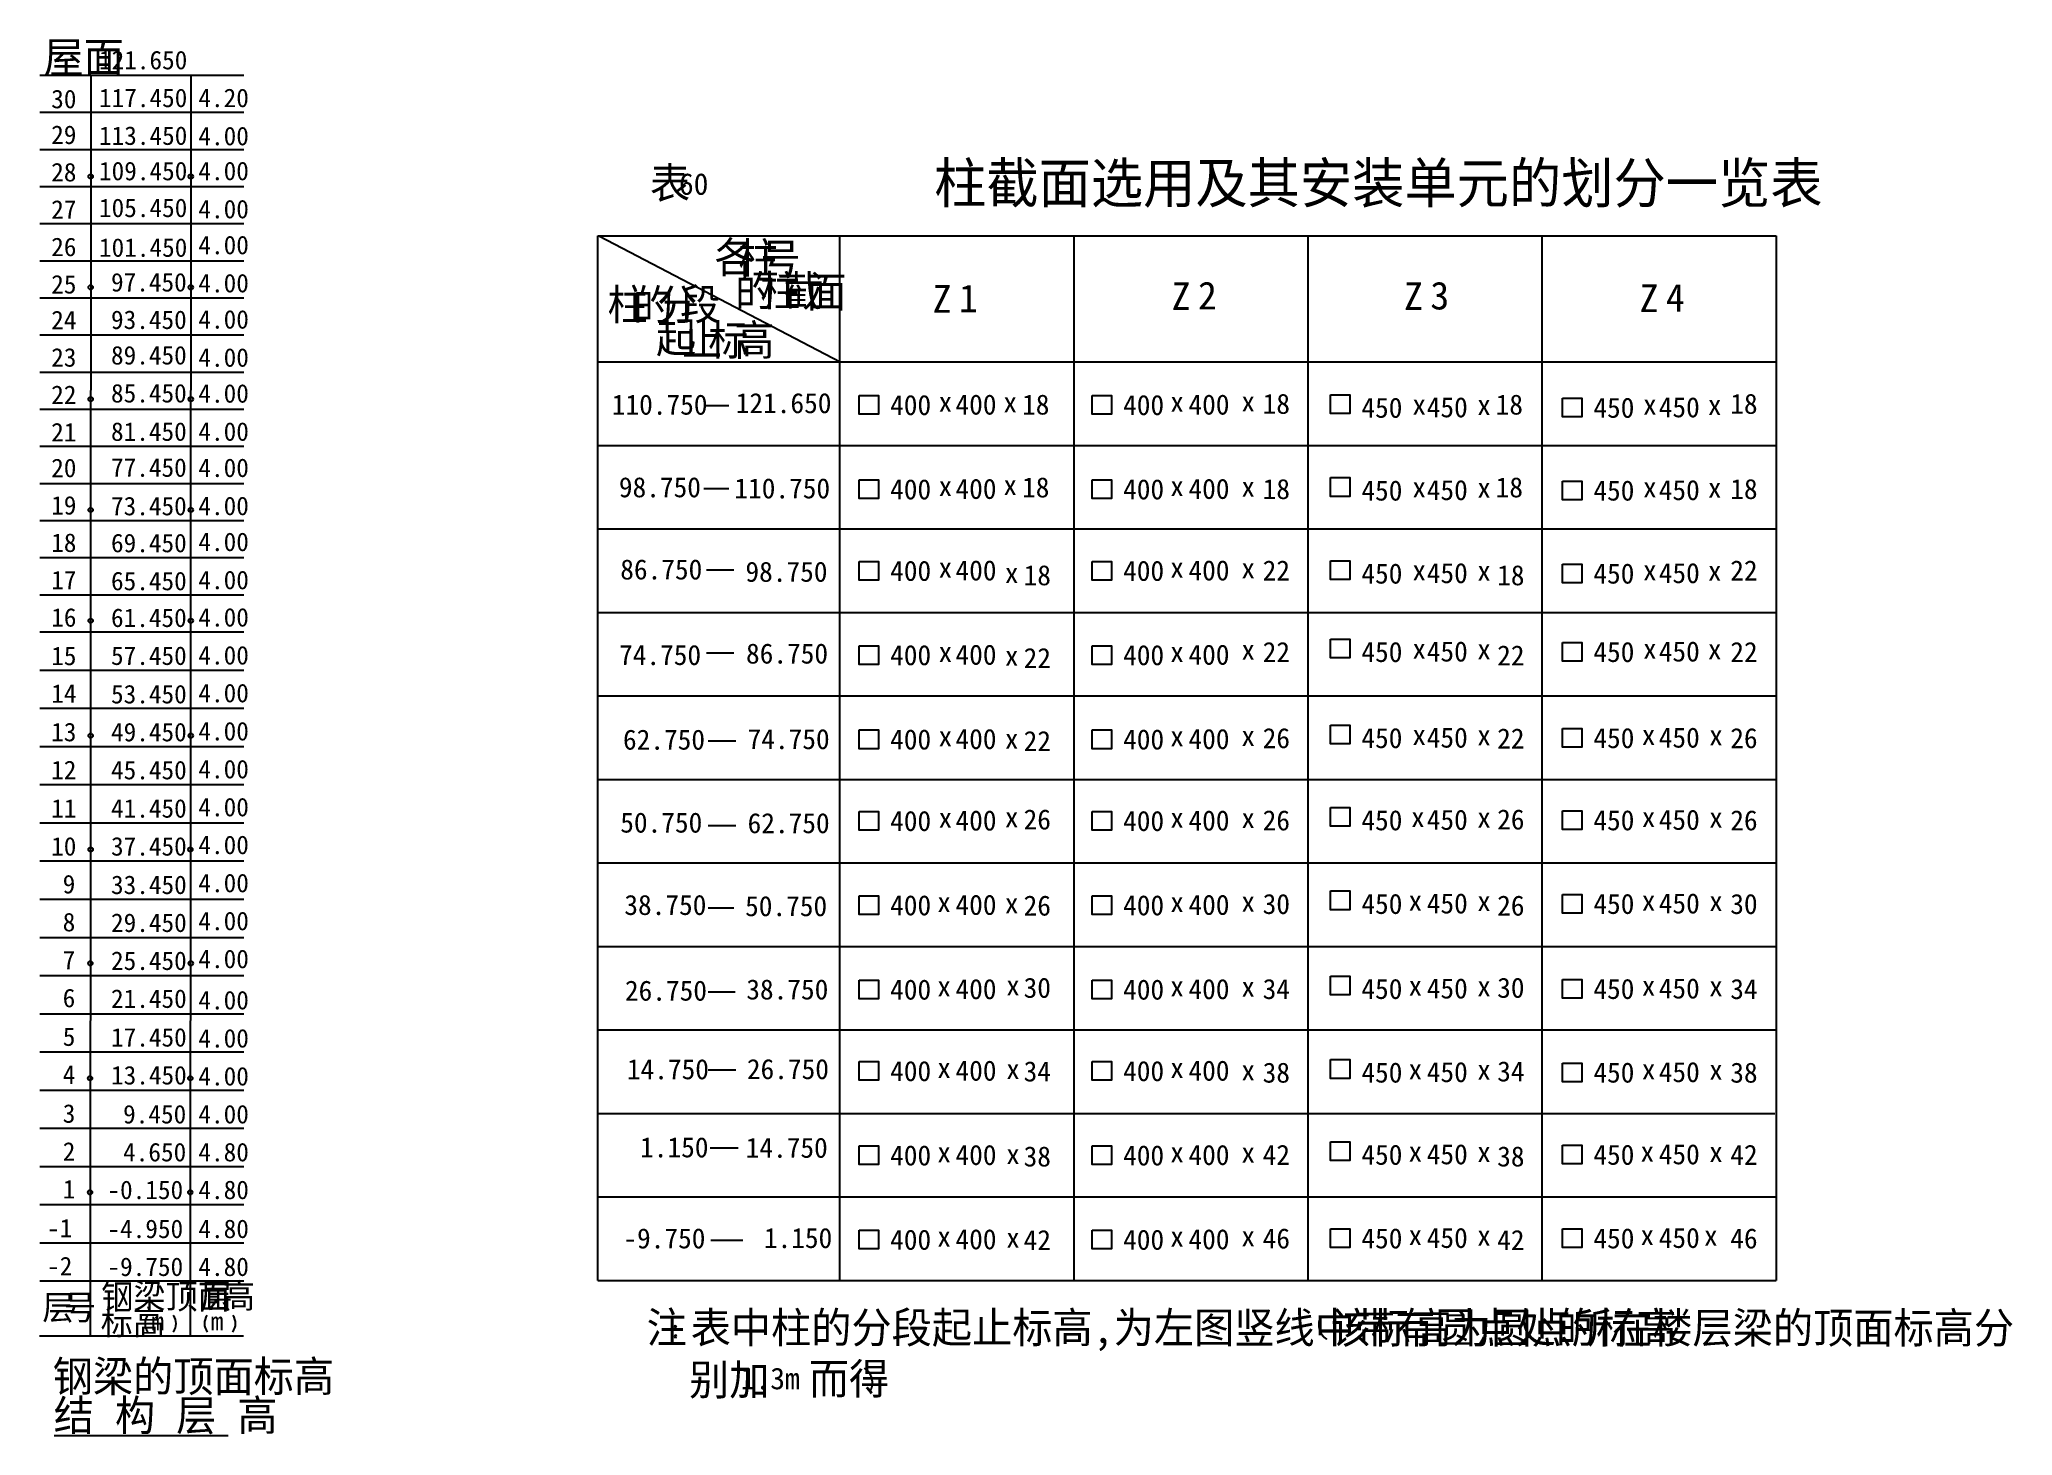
# Model space of a CAD drawing. Header units: metres. Extents: x 4031 to 10411, y 1999 to 6513.
import ezdxf

# ---------------------------------------------------------------- set-up
doc = ezdxf.new("R2010")
doc.units = ezdxf.units.M
doc.layers.add('FRAMING', color=2, linetype='Continuous')
doc.layers.add('Z', color=4, linetype='Continuous')

msp = doc.modelspace()

# ---------------------------------------------------------------- linework, layer by layer
for p, q in [((5841.99, 5876.61), (6619.91, 5470.42)), ((6619.48, 2500.47), (6619.48, 5878.45)), ((7376.48, 2500.47), (7376.48, 5878.45)), ((8133.48, 2500.47), (8133.48, 5878.45)), ((8890.47, 2500.47), (8890.47, 5878.45)), ((5837.14, 5470.47), (9647.17, 5470.47)), ((5837.14, 5200.47), (9647.17, 5200.47)), ((5837.14, 4930.47), (9647.17, 4930.47)), ((5837.14, 4660.47), (9647.17, 4660.47)), ((5837.14, 4390.47), (9647.17, 4390.47)), ((5837.14, 4120.47), (9647.17, 4120.47)), ((5837.14, 3850.47), (9647.17, 3850.47)), ((5837.14, 3580.47), (9647.17, 3580.47)), ((5837.14, 3310.47), (9647.17, 3310.47)), ((5837.14, 3040.47), (9643.13, 3040.47)), ((5837.14, 2770.47), (9647.17, 2770.47)), ((4031.05, 2320.59), (4690.72, 2320.59)), ((6087.19, 2354.35), (6083.62, 2349.58)), ((6083.62, 2349.58), (6087.19, 2344.82)), ((6087.54, 2324.38), (6083.96, 2319.62)), ((6083.96, 2319.62), (6087.54, 2314.86)), ((6087.19, 2354.35), (6087.18, 2354.35)), ((6090.75, 2349.58), (6087.19, 2354.35)), ((6087.19, 2344.82), (6090.75, 2349.58)), ((6087.54, 2324.38), (6087.52, 2324.38)), ((6091.09, 2319.62), (6087.54, 2324.38)), ((6087.54, 2314.86), (6091.09, 2319.62)), ((4078.5, 1998.7), (4641.49, 1998.7))]:
    msp.add_line(p, q)
at = {"layer": 'FRAMING'}
for p, q in [((4196.65, 6397.51), (4195.18, 2321.01)), ((4520.16, 6397.51), (4518.69, 2321.01)), ((5837.14, 5878.45), (9647.17, 5878.45)), ((5837.14, 2500.47), (5837.14, 5878.45)), ((9647.17, 5878.45), (9647.17, 2500.47)), ((5837.14, 2500.47), (9647.17, 2500.47))]:
    msp.add_line(p, q, dxfattribs=at)
at = {"layer": 'Z'}
for p, q in [((4032.52, 6397.51), (4692.19, 6397.51)), ((4032.52, 6277.51), (4692.19, 6277.51)), ((4032.52, 6157.51), (4692.19, 6157.51)), ((4032.52, 6037.51), (4692.19, 6037.51)), ((4032.52, 5917.51), (4692.19, 5917.51)), ((4032.52, 5797.51), (4692.19, 5797.51)), ((4032.52, 5677.51), (4692.19, 5677.51)), ((4032.52, 5557.51), (4692.19, 5557.51)), ((4032.52, 5437.51), (4692.19, 5437.51)), ((4032.52, 5317.51), (4692.19, 5317.51)), ((6185.47, 5329.13), (6260.34, 5329.13)), ((4032.52, 5197.51), (4692.19, 5197.51)), ((4032.52, 5077.51), (4692.19, 5077.51)), ((6179.34, 5060.6), (6260.34, 5060.6)), ((4032.52, 4957.51), (4692.19, 4957.51)), ((4032.52, 4837.51), (4692.19, 4837.51)), ((6187.65, 4798.31), (6276.22, 4798.31)), ((4032.52, 4717.51), (4692.19, 4717.51)), ((4032.52, 4597.51), (4692.19, 4597.51)), ((4032.52, 4474.03), (4692.19, 4474.03)), ((6187.65, 4529.78), (6276.22, 4529.78)), ((4032.52, 4350.55), (4692.19, 4350.55)), ((4032.52, 4227.07), (4692.19, 4227.07)), ((6193.78, 4245.63), (6282.45, 4245.63)), ((4032.52, 4103.59), (4692.19, 4103.59)), ((4032.52, 3980.11), (4692.19, 3980.11)), ((6193.78, 3970.86), (6282.45, 3970.86)), ((4032.52, 3856.63), (4692.19, 3856.63)), ((4032.52, 3733.15), (4692.19, 3733.15)), ((6193.87, 3705.45), (6276.32, 3705.45)), ((4032.52, 3609.67), (4692.19, 3609.67)), ((4032.52, 3486.19), (4692.19, 3486.19)), ((6193.78, 3433.7), (6280.38, 3433.7)), ((4032.52, 3362.71), (4692.19, 3362.71)), ((4032.52, 3239.23), (4692.19, 3239.23)), ((6193.78, 3180.87), (6282.45, 3180.87)), ((4032.52, 3115.75), (4692.19, 3115.75)), ((4032.52, 2992.27), (4692.19, 2992.27)), ((6199.73, 2929.29), (6290.57, 2929.29)), ((4032.52, 2868.79), (4692.19, 2868.79)), ((4032.52, 2745.31), (4692.19, 2745.31)), ((4032.52, 2621.83), (4692.19, 2621.83)), ((6202.46, 2629.98), (6305.58, 2629.98)), ((4032.52, 2499.01), (4692.19, 2499.01))]:
    msp.add_line(p, q, dxfattribs=at)
for points in [[(6682.1, 5361.67), (6744.5, 5361.67), (6744.5, 5301.21), (6682.1, 5301.21)], [(7435.5, 5361.67), (7497.9, 5361.67), (7497.9, 5301.21), (7435.5, 5301.21)], [(8206.02, 5363.92), (8268.42, 5363.92), (8268.42, 5303.46), (8206.02, 5303.46)], [(8956.19, 5352.88), (9018.59, 5352.88), (9018.59, 5292.42), (8956.19, 5292.42)], [(6682.1, 5089.06), (6744.5, 5089.06), (6744.5, 5028.6), (6682.1, 5028.6)], [(7435.5, 5089.06), (7497.9, 5089.06), (7497.9, 5028.6), (7435.5, 5028.6)], [(8206.02, 5096.18), (8268.42, 5096.18), (8268.42, 5035.72), (8206.02, 5035.72)], [(8956.19, 5085.14), (9018.59, 5085.14), (9018.59, 5024.68), (8956.19, 5024.68)], [(6682.1, 4825.51), (6744.5, 4825.51), (6744.5, 4765.05), (6682.1, 4765.05)], [(7435.5, 4825.51), (7497.9, 4825.51), (7497.9, 4765.05), (7435.5, 4765.05)], [(8206.02, 4827.69), (8268.42, 4827.69), (8268.42, 4767.24), (8206.02, 4767.24)], [(8956.19, 4816.66), (9018.59, 4816.66), (9018.59, 4756.2), (8956.19, 4756.2)], [(6682.1, 4552.83), (6744.5, 4552.83), (6744.5, 4492.38), (6682.1, 4492.38)], [(7435.5, 4552.83), (7497.9, 4552.83), (7497.9, 4492.38), (7435.5, 4492.38)], [(8206.02, 4574.19), (8268.42, 4574.19), (8268.42, 4513.73), (8206.02, 4513.73)], [(8956.19, 4563.15), (9018.59, 4563.15), (9018.59, 4502.69), (8956.19, 4502.69)], [(6682.1, 4280.23), (6744.5, 4280.23), (6744.5, 4219.77), (6682.1, 4219.77)], [(7435.5, 4280.23), (7497.9, 4280.23), (7497.9, 4219.77), (7435.5, 4219.77)], [(8206.02, 4295.79), (8268.42, 4295.79), (8268.42, 4235.33), (8206.02, 4235.33)], [(8956.19, 4284.75), (9018.59, 4284.75), (9018.59, 4224.29), (8956.19, 4224.29)], [(8206.02, 4029.97), (8268.42, 4029.97), (8268.42, 3969.51), (8206.02, 3969.51)], [(6682.1, 4016.67), (6744.5, 4016.67), (6744.5, 3956.22), (6682.1, 3956.22)], [(7435.5, 4016.67), (7497.9, 4016.67), (7497.9, 3956.22), (7435.5, 3956.22)], [(8956.19, 4018.93), (9018.59, 4018.93), (9018.59, 3958.47), (8956.19, 3958.47)], [(6682.1, 3744), (6744.5, 3744), (6744.5, 3683.54), (6682.1, 3683.54)], [(7435.5, 3744), (7497.9, 3744), (7497.9, 3683.54), (7435.5, 3683.54)], [(8206.02, 3759.56), (8268.42, 3759.56), (8268.42, 3699.11), (8206.02, 3699.11)], [(8956.19, 3748.53), (9018.59, 3748.53), (9018.59, 3688.07), (8956.19, 3688.07)], [(6682.1, 3471.39), (6744.5, 3471.39), (6744.5, 3410.93), (6682.1, 3410.93)], [(7435.5, 3471.39), (7497.9, 3471.39), (7497.9, 3410.93), (7435.5, 3410.93)], [(8206.02, 3484.58), (8268.42, 3484.58), (8268.42, 3424.12), (8206.02, 3424.12)], [(8956.19, 3473.54), (9018.59, 3473.54), (9018.59, 3413.08), (8956.19, 3413.08)], [(6682.1, 3207.84), (6744.5, 3207.84), (6744.5, 3147.38), (6682.1, 3147.38)], [(7435.5, 3207.84), (7497.9, 3207.84), (7497.9, 3147.38), (7435.5, 3147.38)], [(8206.02, 3214.17), (8268.42, 3214.17), (8268.42, 3153.72), (8206.02, 3153.72)], [(8956.19, 3203.14), (9018.59, 3203.14), (9018.59, 3142.68), (8956.19, 3142.68)], [(6682.1, 2935.16), (6744.5, 2935.16), (6744.5, 2874.71), (6682.1, 2874.71)], [(7435.5, 2935.16), (7497.9, 2935.16), (7497.9, 2874.71), (7435.5, 2874.71)], [(8206.02, 2948.35), (8268.42, 2948.35), (8268.42, 2887.9), (8206.02, 2887.9)], [(8956.19, 2937.32), (9018.59, 2937.32), (9018.59, 2876.86), (8956.19, 2876.86)], [(6682.1, 2662.56), (6744.5, 2662.56), (6744.5, 2602.1), (6682.1, 2602.1)], [(7435.5, 2662.56), (7497.9, 2662.56), (7497.9, 2602.1), (7435.5, 2602.1)], [(8206.02, 2666.91), (8268.42, 2666.91), (8268.42, 2606.46), (8206.02, 2606.46)], [(8956.19, 2666.91), (9018.59, 2666.91), (9018.59, 2606.46), (8956.19, 2606.46)]]:
    msp.add_lwpolyline(points, close=True, dxfattribs=at)
for centre in [(4196.56, 6069.92), (4520.6, 6069.92), (4196.56, 5711.62), (4520.6, 5711.62), (4196.56, 5350.01), (4520.6, 5350.01), (4196.56, 4991.72), (4520.6, 4991.72), (4196.56, 4633.42), (4520.6, 4633.42), (4196.56, 4261.85), (4520.6, 4261.85), (4196.56, 3893.78), (4519.04, 3893.78), (4195.69, 3525.71), (4520.6, 3525.71), (4194.82, 3154.13), (4518.86, 3154.13), (4194.76, 2785.18), (4518.8, 2785.18)]:
    msp.add_circle(centre, 7.11, dxfattribs=at)
for centre, start, end in [((4412.91, 2361.1), 140.63, 220.97), ((4432.02, 2361.1), 319.03, 39.37), ((4605.32, 2361.1), 140.63, 220.97), ((4624.42, 2361.1), 319.03, 39.37)]:
    msp.add_arc(centre, 41.04, start, end, dxfattribs=at)

# ---------------------------------------------------------------- texts
for s, height, p in [('屋面', 100, (4044.35, 6405.5)), ('柱截面选用及其安装单元的划分一览表', 130, (6924.1, 5984.01)), ('表', 100, (6005.03, 5998.84)), ('各', 100, (6214.45, 5758.77)), ('柱', 100, (6290.6, 5756.74)), ('号', 100, (6362.62, 5753.42)), ('的', 100, (6280.73, 5649.92)), ('柱', 100, (6361.71, 5650.97)), ('截', 100, (6437.36, 5650.14)), ('面', 100, (6510.69, 5647)), ('柱', 100, (5867.65, 5606.04)), ('的', 100, (5950.23, 5604.34)), ('分', 100, (6028.38, 5605.69)), ('段', 100, (6102.86, 5606.64)), ('起', 100, (6024.83, 5500.04)), ('止', 100, (6108.46, 5491.95)), ('标', 100, (6194.02, 5491.23)), ('高', 100, (6277.55, 5491.02)), ('钢梁顶面', 80, (4230.9, 2408.21)), ('层', 80, (4551.18, 2410.62)), ('高', 80, (4624.3, 2410.62)), ('层', 80, (4040.41, 2373.27)), ('号', 80, (4110.74, 2373.27)), ('标高', 80, (4229.04, 2324.76)), ('m', 60, (4392.61, 2338.48)), ('m', 60, (4585.01, 2338.48)), ('注', 100, (5994.51, 2298.25)), ('表中柱的分段起止标高,为左图竖线中带有圆点处的标高', 100, (6136.8, 2297.68)), ('钢梁的顶面标高', 100, (4073.94, 2140.03)), ('结 构 层 高', 100, (4077.12, 2014.08))]:
    msp.add_text(s, height=height).set_placement(p)
for s, height, p in [('121.650', 60, (4223.49, 6416.53)), ('30', 60, (4068.99, 6290.64)), ('117.450', 60, (4223.49, 6294.34)), ('4.20', 60, (4544.96, 6294.2)), ('29', 60, (4068.99, 6175.03)), ('113.450', 60, (4223.49, 6172.15)), ('4.00', 60, (4544.96, 6170.93)), ('28', 60, (4068.99, 6054.15)), ('109.450', 60, (4223.49, 6057.79)), ('4.00', 60, (4544.96, 6057.96)), ('60', 70, (6099.04, 6010.76)), ('105.450', 60, (4223.49, 5938.73)), ('27', 60, (4068.99, 5933.28)), ('4.00', 60, (4544.96, 5934.68)), ('26', 60, (4068.99, 5812.41)), ('4.00', 60, (4544.96, 5818.49)), ('101.450', 60, (4223.49, 5810.27)), ('25', 60, (4068.99, 5691.54)), ('97.450', 60, (4262.4, 5698.09)), ('4.00', 60, (4544.96, 5695.22)), ('Z', 90, (6919.27, 5629.33)), ('1', 90, (7004.23, 5631.09)), ('Z', 90, (7692.3, 5638.25)), ('2', 90, (7777.25, 5640.01)), ('Z', 90, (8443.68, 5638.25)), ('3', 90, (8528.63, 5640.01)), ('Z', 90, (9205.45, 5631.47)), ('4', 90, (9290.41, 5633.23)), ('24', 60, (4068.99, 5575.93)), ('93.450', 60, (4262.4, 5576.83)), ('4.00', 60, (4544.96, 5578.04)), ('23', 60, (4068.99, 5455.06)), ('89.450', 60, (4262.4, 5462.06)), ('4.00', 60, (4544.96, 5454.77)), ('22', 60, (4068.99, 5334.19)), ('85.450', 60, (4262.4, 5339.21)), ('4.00', 60, (4544.96, 5338.57)), ('110.750', 65, (5881.85, 5299.85)), ('121.650', 65, (6282.66, 5304.73)), ('400', 65, (6781.87, 5298.61)), ('400', 65, (6993.25, 5300.1)), ('18', 65, (7208.59, 5300.1)), ('400', 65, (7535.27, 5298.61)), ('400', 65, (7746.64, 5300.1)), ('18', 65, (7986.53, 5302.62)), ('18', 65, (8740.01, 5300.1)), ('18', 65, (9498.69, 5302.62)), ('x', 65, (6938.42, 5309.07)), ('x', 65, (7148.07, 5307.57)), ('x', 65, (7687.67, 5309.07)), ('x', 65, (7917.67, 5310.09)), ('450', 65, (8305.79, 5289.82)), ('x', 65, (8470.63, 5300.28)), ('450', 65, (8517.16, 5291.31)), ('x', 65, (8680.32, 5298.78)), ('450', 65, (9055.96, 5289.82)), ('x', 65, (9216.66, 5300.28)), ('450', 65, (9267.34, 5291.31)), ('x', 65, (9426.27, 5298.78)), ('21', 60, (4068.99, 5213.32)), ('81.450', 60, (4262.4, 5215.2)), ('4.00', 60, (4544.96, 5215.3)), ('20', 60, (4068.99, 5097.7)), ('77.450', 60, (4262.4, 5098.82)), ('4.00', 60, (4544.96, 5098.12)), ('98.750', 65, (5904.77, 5032.7)), ('110.750', 65, (6278.25, 5029.17)), ('400', 65, (6781.87, 5026)), ('x', 65, (6938.42, 5036.46)), ('400', 65, (6993.25, 5027.5)), ('x', 65, (7148.07, 5039.83)), ('18', 65, (7208.59, 5032.37)), ('400', 65, (7535.27, 5026)), ('x', 65, (7687.67, 5036.46)), ('400', 65, (7746.64, 5027.5)), ('x', 65, (7917.67, 5034.42)), ('18', 65, (7986.53, 5026.95)), ('450', 65, (8305.79, 5022.08)), ('x', 65, (8470.63, 5032.54)), ('450', 65, (8517.16, 5023.58)), ('x', 65, (8680.32, 5031.05)), ('18', 65, (8740.01, 5032.37)), ('450', 65, (9055.96, 5022.08)), ('x', 65, (9216.66, 5032.54)), ('450', 65, (9267.34, 5023.58)), ('x', 65, (9426.27, 5031.05)), ('18', 65, (9498.69, 5026.95)), ('19', 60, (4068.99, 4976.83)), ('73.450', 60, (4262.4, 4974.43)), ('4.00', 60, (4544.96, 4974.85)), ('18', 60, (4068.99, 4855.96)), ('69.450', 60, (4262.4, 4854.93)), ('4.00', 60, (4544.96, 4858.66)), ('17', 60, (4068.99, 4735.09)), ('65.450', 60, (4262.4, 4732.08)), ('4.00', 60, (4544.96, 4735.39)), ('86.750', 65, (5909.18, 4766.93)), ('98.750', 65, (6314.02, 4759.45)), ('400', 65, (6781.87, 4762.45)), ('x', 65, (6938.42, 4772.9)), ('400', 65, (6993.25, 4763.94)), ('x', 65, (7152.98, 4755.62)), ('18', 65, (7213.5, 4748.15)), ('400', 65, (7535.27, 4762.45)), ('x', 65, (7687.67, 4772.9)), ('400', 65, (7746.64, 4763.94)), ('x', 65, (7917.67, 4771.02)), ('22', 65, (7986.53, 4763.55)), ('450', 65, (8305.79, 4753.6)), ('x', 65, (8470.63, 4764.05)), ('450', 65, (8517.16, 4755.09)), ('x', 65, (8680.32, 4762.56)), ('18', 65, (8744.92, 4748.15)), ('450', 65, (9055.96, 4753.6)), ('x', 65, (9216.66, 4764.05)), ('450', 65, (9267.34, 4755.09)), ('x', 65, (9426.27, 4762.56)), ('22', 65, (9498.69, 4763.55)), ('16', 60, (4068.99, 4614.22)), ('61.450', 60, (4262.4, 4613.17)), ('4.00', 60, (4544.96, 4614.64)), ('15', 60, (4068.99, 4489.82)), ('57.450', 60, (4262.4, 4490.54)), ('4.00', 60, (4544.96, 4491.9)), ('74.750', 65, (5905.32, 4490.29)), ('86.750', 65, (6315.86, 4494.97)), ('400', 65, (6781.87, 4489.77)), ('x', 65, (6938.42, 4500.23)), ('400', 65, (6993.25, 4491.27)), ('x', 65, (7152.98, 4487.88)), ('22', 65, (7213.5, 4480.41)), ('400', 65, (7535.27, 4489.77)), ('x', 65, (7687.67, 4500.23)), ('400', 65, (7746.64, 4491.27)), ('x', 65, (7917.67, 4507.27)), ('22', 65, (7986.53, 4499.8)), ('450', 65, (8305.79, 4500.09)), ('x', 65, (8470.63, 4510.55)), ('450', 65, (8517.16, 4501.58)), ('x', 65, (8680.32, 4509.05)), ('22', 65, (8744.92, 4488.74)), ('450', 65, (9055.96, 4500.09)), ('x', 65, (9216.66, 4510.55)), ('450', 65, (9267.34, 4501.58)), ('x', 65, (9426.27, 4509.05)), ('22', 65, (9498.69, 4499.8)), ('14', 60, (4068.99, 4368.08)), ('53.450', 60, (4262.4, 4366.14)), ('4.00', 60, (4544.96, 4369.69)), ('13', 60, (4068.84, 4243.68)), ('49.450', 60, (4262.4, 4243.51)), ('4.00', 60, (4544.96, 4246.42)), ('62.750', 65, (5918, 4216.62)), ('74.750', 65, (6321, 4218.33)), ('400', 65, (6781.87, 4217.17)), ('x', 65, (6938.42, 4227.62)), ('400', 65, (6993.25, 4218.66)), ('22', 65, (7213.5, 4211.92)), ('400', 65, (7535.27, 4217.17)), ('x', 65, (7687.67, 4227.62)), ('400', 65, (7746.64, 4218.66)), ('x', 65, (7917.67, 4228.87)), ('26', 65, (7986.53, 4221.4)), ('450', 65, (8305.79, 4221.69)), ('x', 65, (8470.63, 4232.15)), ('450', 65, (8517.16, 4223.18)), ('x', 65, (8680.32, 4230.65)), ('22', 65, (8744.92, 4220.25)), ('450', 65, (9055.96, 4221.69)), ('x', 65, (9212.51, 4232.15)), ('450', 65, (9267.34, 4223.18)), ('x', 65, (9430.41, 4230.65)), ('26', 65, (9498.69, 4221.4)), ('x', 65, (7152.98, 4219.39)), ('12', 60, (4068.84, 4121.05)), ('45.450', 60, (4262.4, 4120.66)), ('4.00', 60, (4544.96, 4123.68)), ('11', 60, (4068.84, 3996.66)), ('41.450', 60, (4262.4, 3996.66)), ('4.00', 60, (4544.96, 4000.94)), ('26', 65, (7213.5, 3958.42)), ('26', 65, (7986.53, 3955.58)), ('450', 65, (8305.79, 3955.87)), ('450', 65, (8517.16, 3957.36)), ('26', 65, (8744.92, 3958.42)), ('450', 65, (9055.96, 3955.87)), ('450', 65, (9267.34, 3957.36)), ('26', 65, (9498.69, 3955.58)), ('50.750', 65, (5909.18, 3948.33)), ('62.750', 65, (6321, 3946.49)), ('400', 65, (6781.87, 3953.61)), ('x', 65, (6938.42, 3964.07)), ('400', 65, (6993.25, 3955.11)), ('x', 65, (7152.98, 3965.89)), ('400', 65, (7535.27, 3953.61)), ('x', 65, (7687.67, 3964.07)), ('400', 65, (7746.64, 3955.11)), ('x', 65, (7917.67, 3963.05)), ('x', 65, (8466.49, 3966.33)), ('x', 65, (8680.32, 3964.83)), ('x', 65, (9212.51, 3966.33)), ('x', 65, (9430.41, 3964.83)), ('10', 60, (4068.84, 3874.03)), ('37.450', 60, (4262.4, 3874.03)), ('4.00', 60, (4544.96, 3878.73)), ('9', 60, (4106.17, 3751.83)), ('33.450', 60, (4262.4, 3749.64)), ('4.00', 60, (4544.96, 3755.46)), ('38.750', 65, (5922.41, 3682.05)), ('50.750', 65, (6312.91, 3678.2)), ('400', 65, (6781.87, 3680.94)), ('x', 65, (6934.28, 3691.4)), ('400', 65, (6993.25, 3682.43)), ('x', 65, (7152.94, 3687.49)), ('26', 65, (7213.5, 3680.02)), ('400', 65, (7535.27, 3680.94)), ('x', 65, (7687.67, 3691.4)), ('400', 65, (7746.64, 3682.43)), ('x', 65, (7917.67, 3692.65)), ('30', 65, (7986.53, 3685.18)), ('450', 65, (8305.79, 3685.47)), ('x', 65, (8458.19, 3695.92)), ('450', 65, (8517.16, 3686.96)), ('x', 65, (8680.24, 3694.43)), ('26', 65, (8744.92, 3680.02)), ('450', 65, (9055.96, 3685.47)), ('x', 65, (9212.51, 3695.92)), ('450', 65, (9267.34, 3686.96)), ('x', 65, (9430.41, 3694.43)), ('30', 65, (9498.69, 3685.18)), ('8', 60, (4106.17, 3629.09)), ('29.450', 60, (4262.4, 3627.01)), ('4.00', 60, (4544.96, 3632.72)), ('7', 60, (4106.17, 3506.35)), ('25.450', 60, (4262.4, 3504.16)), ('4.00', 60, (4544.96, 3509.98)), ('26.750', 65, (5924.34, 3404.98)), ('38.750', 65, (6316.77, 3408.8)), ('400', 65, (6781.87, 3408.33)), ('x', 65, (6934.28, 3418.79)), ('400', 65, (6993.25, 3409.83)), ('x', 65, (7157.15, 3421.67)), ('30', 65, (7213.5, 3414.2)), ('400', 65, (7535.27, 3408.33)), ('x', 65, (7687.67, 3418.79)), ('400', 65, (7746.64, 3409.83)), ('x', 65, (7917.67, 3417.66)), ('34', 65, (7986.53, 3410.19)), ('450', 65, (8305.79, 3410.48)), ('x', 65, (8458.19, 3420.94)), ('450', 65, (8517.16, 3411.98)), ('x', 65, (8680.24, 3419.44)), ('30', 65, (8744.92, 3414.2)), ('450', 65, (9055.96, 3410.48)), ('x', 65, (9212.51, 3420.94)), ('450', 65, (9267.34, 3411.98)), ('x', 65, (9430.41, 3419.44)), ('34', 65, (9498.69, 3410.19)), ('6', 60, (4106.17, 3383.61)), ('21.450', 60, (4262.4, 3381.53)), ('4.00', 60, (4544.96, 3376.62)), ('5', 60, (4106.37, 3258.68)), ('17.450', 60, (4262.4, 3256.49)), ('4.00', 60, (4544.96, 3253.34)), ('4', 60, (4106.37, 3135.94)), ('13.450', 60, (4262.4, 3133.86)), ('14.750', 65, (5930.68, 3150.78)), ('26.750', 65, (6318.7, 3151.2)), ('400', 65, (6781.87, 3144.78)), ('x', 65, (6934.28, 3155.23)), ('400', 65, (6993.25, 3146.27)), ('x', 65, (7157.15, 3151.26)), ('34', 65, (7213.5, 3143.79)), ('400', 65, (7535.27, 3144.78)), ('x', 65, (7687.67, 3155.23)), ('400', 65, (7746.64, 3146.27)), ('x', 65, (7917.67, 3147.26)), ('38', 65, (7986.53, 3139.79)), ('450', 65, (8305.79, 3140.08)), ('x', 65, (8458.19, 3150.53)), ('450', 65, (8517.16, 3141.57)), ('x', 65, (8680.24, 3149.04)), ('34', 65, (8744.92, 3143.79)), ('450', 65, (9055.96, 3140.08)), ('x', 65, (9212.51, 3150.53)), ('450', 65, (9267.34, 3141.57)), ('x', 65, (9430.41, 3149.04)), ('38', 65, (9498.69, 3139.79)), ('4.00', 60, (4544.96, 3130.6)), ('3', 60, (4106.37, 3010.06)), ('9.450', 60, (4301.56, 3007.86)), ('4.00', 60, (4544.96, 3007.86)), ('2', 60, (4106.37, 2887.32)), ('4.650', 60, (4301.56, 2885.24)), ('4.80', 60, (4544.96, 2885.24)), ('1.150', 65, (5973.46, 2898.28)), ('14.750', 65, (6314.83, 2896.88)), ('400', 65, (6781.87, 2872.1)), ('400', 65, (6993.25, 2873.6)), ('400', 65, (7535.27, 2872.1)), ('400', 65, (7746.64, 2873.6)), ('42', 65, (7986.53, 2873.97)), ('450', 65, (8305.79, 2874.26)), ('450', 65, (8517.16, 2875.75)), ('450', 65, (9055.96, 2874.26)), ('450', 65, (9267.34, 2875.75)), ('42', 65, (9498.69, 2873.97)), ('x', 65, (6934.28, 2882.56)), ('x', 65, (7157.15, 2876.28)), ('38', 65, (7213.5, 2868.81)), ('x', 65, (7687.67, 2882.56)), ('x', 65, (7917.67, 2881.44)), ('x', 65, (8458.19, 2884.71)), ('x', 65, (8680.24, 2883.22)), ('38', 65, (8744.92, 2868.81)), ('x', 65, (9208.36, 2884.71)), ('x', 65, (9430.41, 2883.22)), ('1', 60, (4106.37, 2765.31)), ('-0.150', 60, (4250.88, 2763.23)), ('4.80', 60, (4544.96, 2763.23)), ('-1', 60, (4055.69, 2639.43)), ('-4.950', 60, (4250.88, 2637.23)), ('4.80', 60, (4544.96, 2637.23)), ('-9.750', 65, (5919.26, 2603.85)), ('1.150', 65, (6373.66, 2605.05)), ('400', 65, (6781.87, 2599.5)), ('x', 65, (6934.28, 2609.95)), ('400', 65, (6993.25, 2600.99)), ('x', 65, (7157.15, 2605.87)), ('42', 65, (7213.5, 2598.41)), ('400', 65, (7535.27, 2599.5)), ('x', 65, (7687.67, 2609.95)), ('400', 65, (7746.64, 2600.99)), ('x', 65, (7917.67, 2611.03)), ('46', 65, (7986.53, 2603.56)), ('450', 65, (8305.79, 2603.85)), ('x', 65, (8458.19, 2614.31)), ('450', 65, (8517.16, 2605.35)), ('x', 65, (8680.24, 2612.82)), ('42', 65, (8744.92, 2598.41)), ('450', 65, (9055.96, 2603.85)), ('x', 65, (9208.36, 2614.31)), ('450', 65, (9267.34, 2605.35)), ('x', 65, (9413.83, 2612.82)), ('46', 65, (9498.69, 2603.56)), ('-2', 60, (4055.69, 2516.69)), ('-9.750', 60, (4250.88, 2514.6)), ('4.80', 60, (4544.96, 2514.6)), ('该标高为圆点所在楼层梁的顶面标高分', 100, (8206.54, 2296.86)), ('别加', 100, (6131.81, 2129.2)), ('而得', 100, (6519.07, 2132.39)), ('1.3m', 70, (6299.06, 2148.2))]:
    msp.add_text(s, height=height, dxfattribs=at).set_placement(p)
for rotation, p in [(12.7, (8161, 2316.64)), (192.7, (6731.61, 2209.78))]:
    msp.add_text('(', height=60, rotation=rotation, dxfattribs=at).set_placement(p)

doc.saveas('drawing.dxf')
